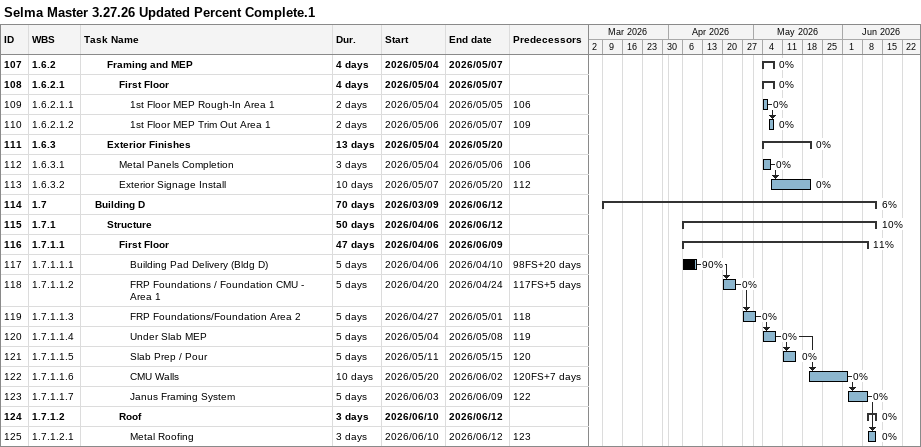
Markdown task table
Selma Master 3.27.26 Updated Percent Complete.1

| ID | WBS | Task | Duration | Start | Finish | Predecessors | % complete |
|---|---|---|---|---|---|---|---|
| 107 | 1.6.2 | **Framing and MEP** | 4d | 2026-05-04 | 2026-05-07 |  | 0 |
| 108 | 1.6.2.1 | **First Floor** | 4d | 2026-05-04 | 2026-05-07 |  | 0 |
| 109 | 1.6.2.1.1 | 1st Floor MEP Rough-In Area 1 | 2d | 2026-05-04 | 2026-05-05 | 106 | 0 |
| 110 | 1.6.2.1.2 | 1st Floor MEP Trim Out Area 1 | 2d | 2026-05-06 | 2026-05-07 | 109 | 0 |
| 111 | 1.6.3 | **Exterior Finishes** | 13d | 2026-05-04 | 2026-05-20 |  | 0 |
| 112 | 1.6.3.1 | Metal Panels Completion | 3d | 2026-05-04 | 2026-05-06 | 106 | 0 |
| 113 | 1.6.3.2 | Exterior Signage Install | 10d | 2026-05-07 | 2026-05-20 | 112 | 0 |
| 114 | 1.7 | **Building D** | 70d | 2026-03-09 | 2026-06-12 |  | 6 |
| 115 | 1.7.1 | **Structure** | 50d | 2026-04-06 | 2026-06-12 |  | 10 |
| 116 | 1.7.1.1 | **First Floor** | 47d | 2026-04-06 | 2026-06-09 |  | 11 |
| 117 | 1.7.1.1.1 | Building Pad Delivery (Bldg D) | 5d | 2026-04-06 | 2026-04-10 | 98FS+20d | 90 |
| 118 | 1.7.1.1.2 | FRP Foundations / Foundation CMU - Area 1 | 5d | 2026-04-20 | 2026-04-24 | 117FS+5d | 0 |
| 119 | 1.7.1.1.3 | FRP Foundations/Foundation Area 2 | 5d | 2026-04-27 | 2026-05-01 | 118 | 0 |
| 120 | 1.7.1.1.4 | Under Slab MEP | 5d | 2026-05-04 | 2026-05-08 | 119 | 0 |
| 121 | 1.7.1.1.5 | Slab Prep / Pour | 5d | 2026-05-11 | 2026-05-15 | 120 | 0 |
| 122 | 1.7.1.1.6 | CMU Walls | 10d | 2026-05-20 | 2026-06-02 | 120FS+7d | 0 |
| 123 | 1.7.1.1.7 | Janus Framing System | 5d | 2026-06-03 | 2026-06-09 | 122 | 0 |
| 124 | 1.7.1.2 | **Roof** | 3d | 2026-06-10 | 2026-06-12 |  | 0 |
| 125 | 1.7.1.2.1 | Metal Roofing | 3d | 2026-06-10 | 2026-06-12 | 123 | 0 |
